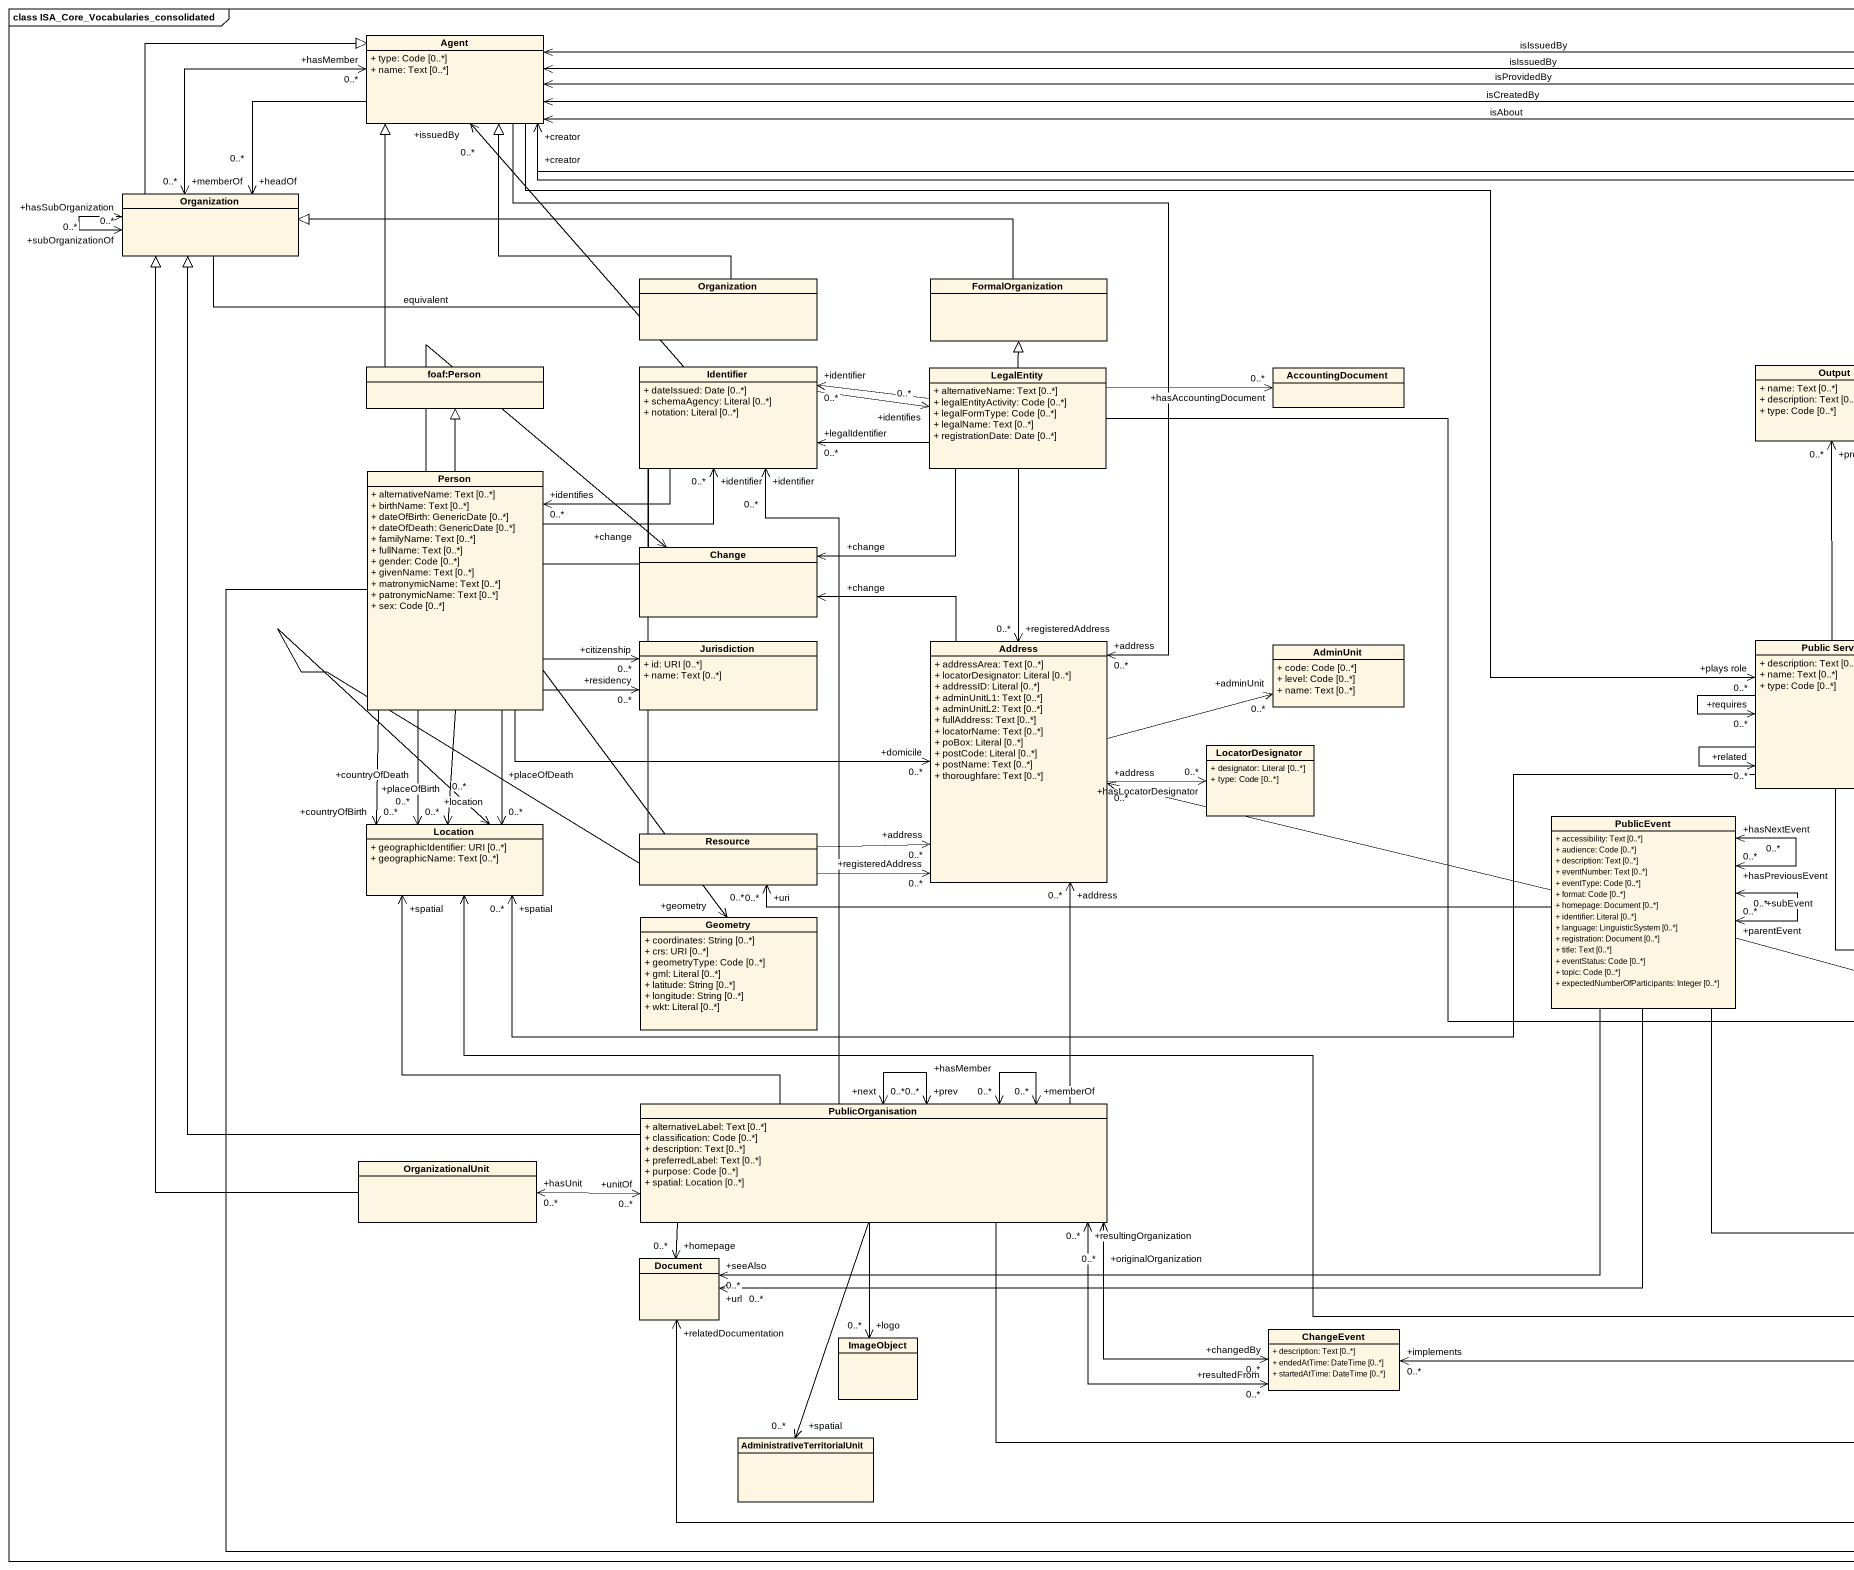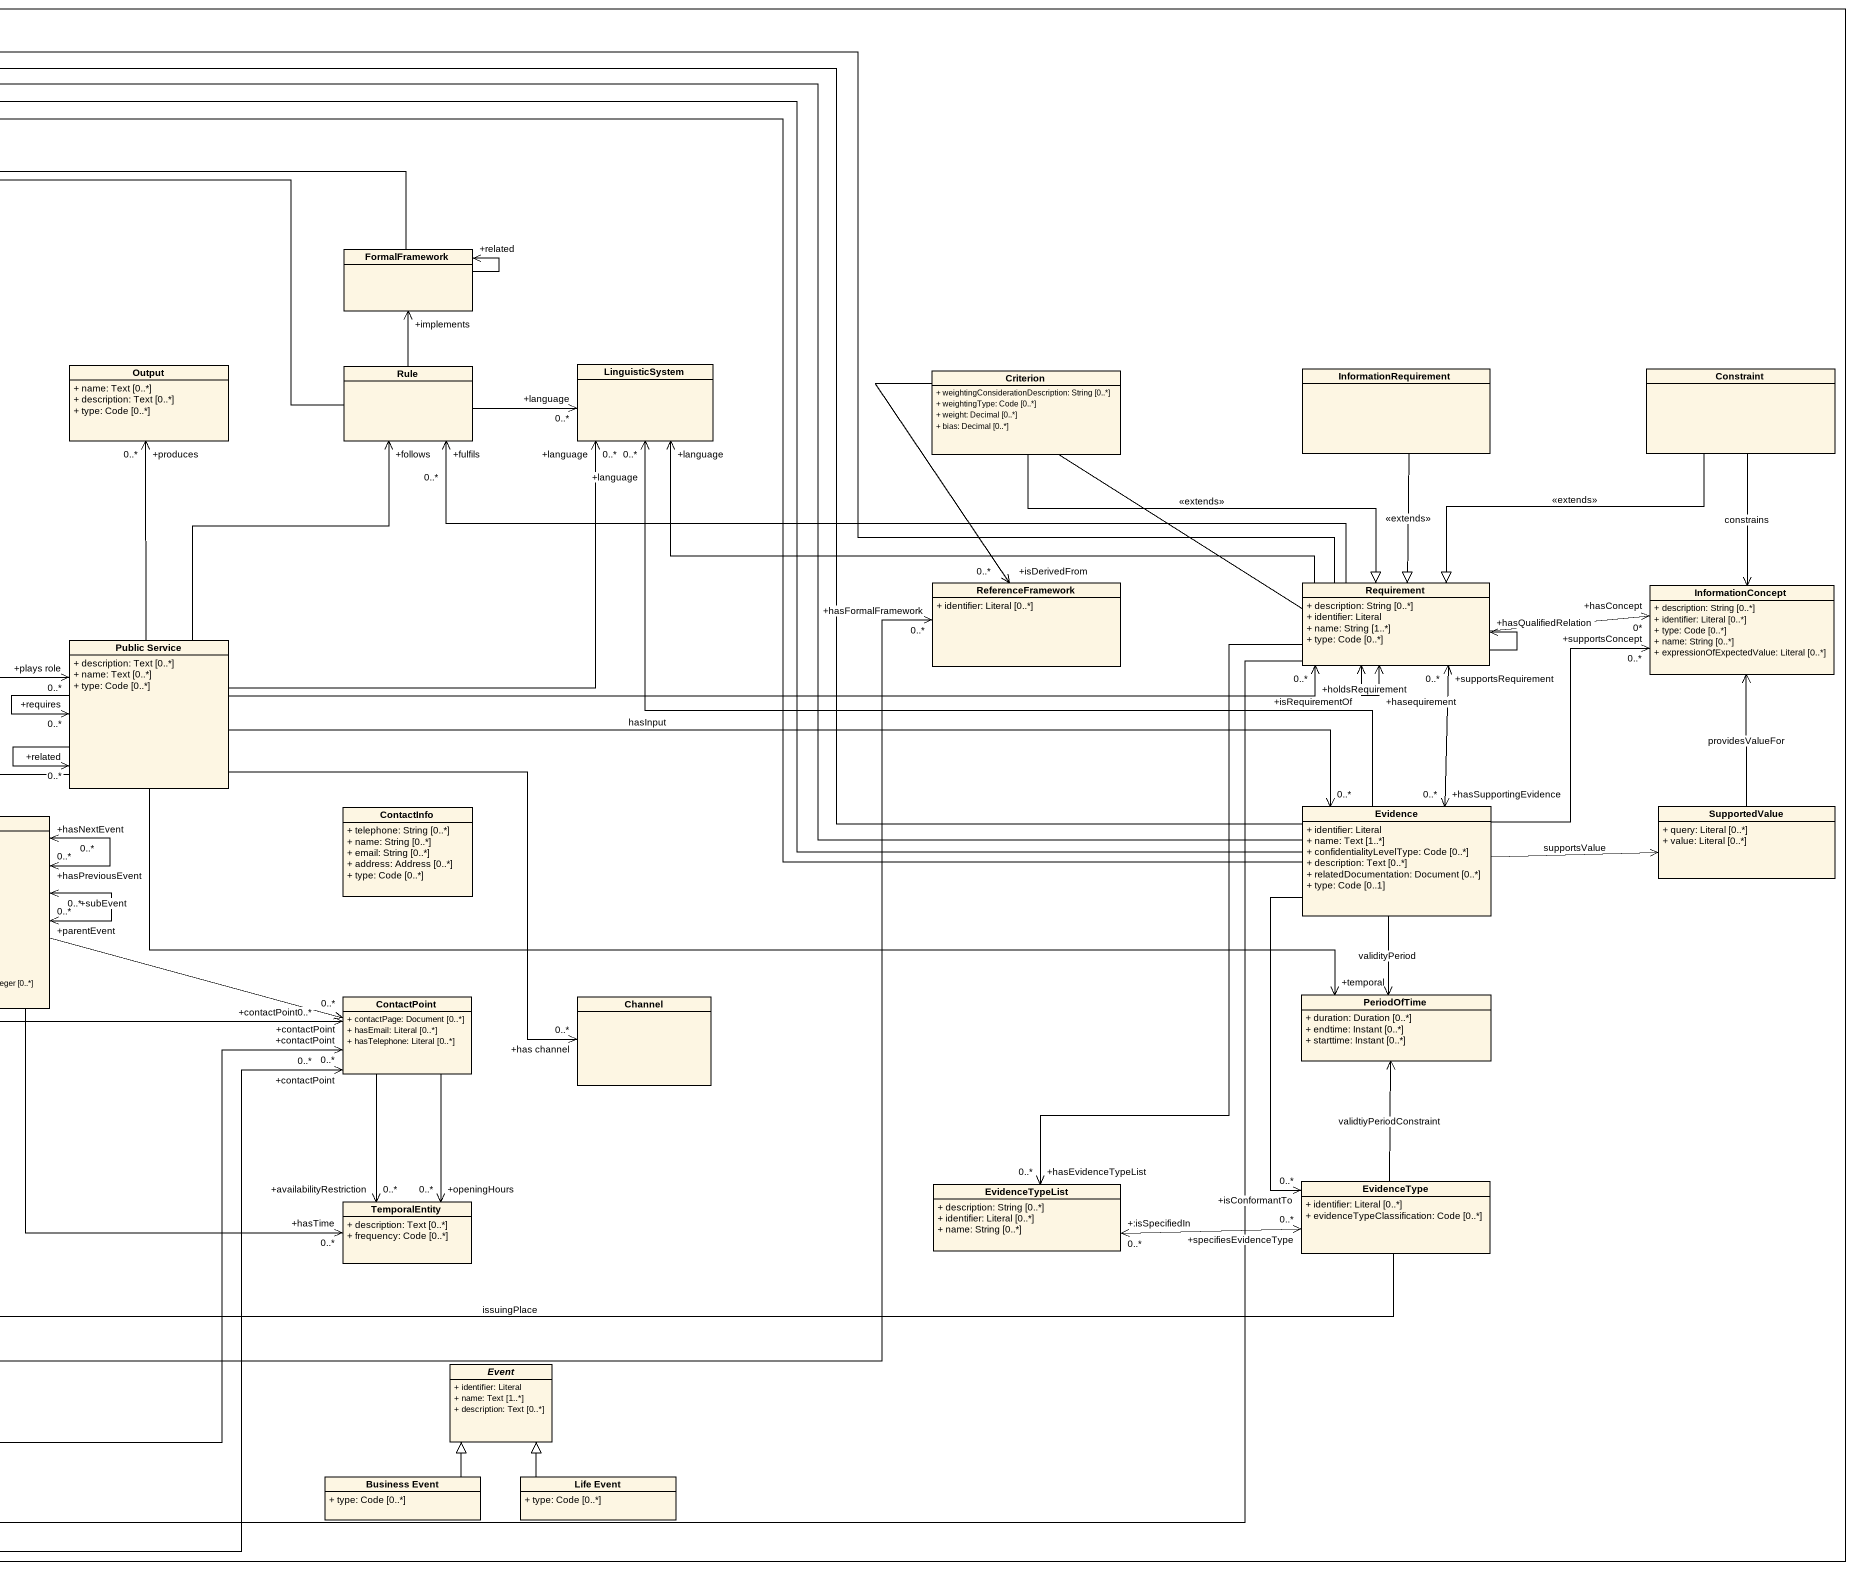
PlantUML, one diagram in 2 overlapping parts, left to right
@startuml
mainframe class ISA_Core_Vocabularies_consolidated
hide circle
hide empty members
skinparam classAttributeIconSize 0
class "Agent" as Agent_ {
  + type: Code [0..*]
  + name: Text [0..*]
}
class Organization
class FormalFramework
class "Organization" as Organization_2
class FormalOrganization
class "foaf:Person" as foaf_Person
class Identifier {
  + dateIssued: Date [0..*]
  + schemaAgency: Literal [0..*]
  + notation: Literal [0..*]
}
class LegalEntity {
  + alternativeName: Text [0..*]
  + legalEntityActivity: Code [0..*]
  + legalFormType: Code [0..*]
  + legalName: Text [0..*]
  + registrationDate: Date [0..*]
}
class AccountingDocument
class Output {
  + name: Text [0..*]
  + description: Text [0..*]
  + type: Code [0..*]
}
class Rule
class LinguisticSystem
class Criterion {
  + weightingConsiderationDescription: String [0..*]
  + weightingType: Code [0..*]
  + weight: Decimal [0..*]
  + bias: Decimal [0..*]
}
class InformationRequirement
class Constraint
class "Person" as Person_ {
  + alternativeName: Text [0..*]
  + birthName: Text [0..*]
  + dateOfBirth: GenericDate [0..*]
  + dateOfDeath: GenericDate [0..*]
  + familyName: Text [0..*]
  + fullName: Text [0..*]
  + gender: Code [0..*]
  + givenName: Text [0..*]
  + matronymicName: Text [0..*]
  + patronymicName: Text [0..*]
  + sex: Code [0..*]
}
class Change
class ReferenceFramework {
  + identifier: Literal [0..*]
}
class Requirement {
  + description: String [0..*]
  + identifier: Literal
  + name: String [1..*]
  + type: Code [0..*]
}
class InformationConcept {
  + description: String [0..*]
  + identifier: Literal [0..*]
  + type: Code [0..*]
  + name: String [0..*]
  + expressionOfExpectedValue: Literal [0..*]
}
class Jurisdiction {
  + id: URI [0..*]
  + name: Text [0..*]
}
class Address {
  + addressArea: Text [0..*]
  + locatorDesignator: Literal [0..*]
  + addressID: Literal [0..*]
  + adminUnitL1: Text [0..*]
  + adminUnitL2: Text [0..*]
  + fullAddress: Text [0..*]
  + locatorName: Text [0..*]
  + poBox: Literal [0..*]
  + postCode: Literal [0..*]
  + postName: Text [0..*]
  + thoroughfare: Text [0..*]
}
class AdminUnit {
  + code: Code [0..*]
  + level: Code [0..*]
  + name: Text [0..*]
}
class "Public Service" as Public_Service {
  + description: Text [0..*]
  + name: Text [0..*]
  + type: Code [0..*]
}
class LocatorDesignator {
  + designator: Literal [0..*]
  + type: Code [0..*]
}
class PublicEvent {
  + accessibility: Text [0..*]
  + audience: Code [0..*]
  + description: Text [0..*]
  + eventNumber: Text [0..*]
  + eventType: Code [0..*]
  + format: Code [0..*]
  + homepage: Document [0..*]
  + identifier: Literal [0..*]
  + language: LinguisticSystem [0..*]
  + registration: Document [0..*]
  + title: Text [0..*]
  + eventStatus: Code [0..*]
  + topic: Code [0..*]
  + expectedNumberOfParticipants: Integer [0..*]
}
class ContactInfo {
  + telephone: String [0..*]
  + name: String [0..*]
  + email: String [0..*]
  + address: Address [0..*]
  + type: Code [0..*]
}
class Evidence {
  + identifier: Literal
  + name: Text [1..*]
  + confidentialityLevelType: Code [0..*]
  + description: Text [0..*]
  + relatedDocumentation: Document [0..*]
  + type: Code [0..1]
}
class SupportedValue {
  + query: Literal [0..*]
  + value: Literal [0..*]
}
class Location {
  + geographicIdentifier: URI [0..*]
  + geographicName: Text [0..*]
}
class Resource
class Geometry {
  + coordinates: String [0..*]
  + crs: URI [0..*]
  + geometryType: Code [0..*]
  + gml: Literal [0..*]
  + latitude: String [0..*]
  + longitude: String [0..*]
  + wkt: Literal [0..*]
}
class ContactPoint {
  + contactPage: Document [0..*]
  + hasEmail: Literal [0..*]
  + hasTelephone: Literal [0..*]
}
class Channel
class PeriodOfTime {
  + duration: Duration [0..*]
  + endtime: Instant [0..*]
  + starttime: Instant [0..*]
}
class PublicOrganisation {
  + alternativeLabel: Text [0..*]
  + classification: Code [0..*]
  + description: Text [0..*]
  + preferredLabel: Text [0..*]
  + purpose: Code [0..*]
  + spatial: Location [0..*]
}
class OrganizationalUnit
class TemporalEntity {
  + description: Text [0..*]
  + frequency: Code [0..*]
}
class EvidenceTypeList {
  + description: String [0..*]
  + identifier: Literal [0..*]
  + name: String [0..*]
}
class EvidenceType {
  + identifier: Literal [0..*]
  + evidenceTypeClassification: Code [0..*]
}
class Document
class ChangeEvent {
  + description: Text [0..*]
  + endedAtTime: DateTime [0..*]
  + startedAtTime: DateTime [0..*]
}
class ImageObject
abstract class Event {
  + identifier: Literal
  + name: Text [1..*]
  + description: Text [0..*]
}
class "AdministrativeTerritorialUnit" as AdministrativeTerritorialUni
class "Business Event" as Business_Event {
  + type: Code [0..*]
}
class "Life Event" as Life_Event {
  + type: Code [0..*]
}
Agent_ -left-> "+headOf\n0..*" Organization
Agent_ --> "+address\n0..*" Address
Agent_ -right-> "+plays role\n0..*" Public_Service
Organization -right-|> Agent_
Organization "+memberOf\n0..*" <-right-> "+hasMember\n0..*" Agent_
Organization "+hasSubOrganization\n0..*" <--> "+subOrganizationOf\n0..*" Organization
Organization -right- Organization_2 : equivalent
FormalFramework -left-> "+creator" Agent_
FormalFramework --> "+related" FormalFramework
Organization_2 -up-|> Agent_
FormalOrganization -left-|> Organization
foaf_Person -up-|> Agent_
Identifier -up-> "+issuedBy\n0..*" Agent_
Identifier -right-> "+identifies\n0..*" LegalEntity
Identifier --> "+identifies\n0..*" Person_
LegalEntity -up-|> FormalOrganization
LegalEntity -left-> "+legalIdentifier\n0..*" Identifier
LegalEntity -left-> "+identifier\n0..*" Identifier
LegalEntity -right-> "+hasAccountingDocument\n0..*" AccountingDocument
LegalEntity -left-> "+change" Change
LegalEntity --> "+registeredAddress\n0..*" Address
LegalEntity -right-> "+contactPoint\n0..*" ContactPoint
Rule -left- "+creator" Agent_
Rule -up-> "+implements" FormalFramework
Rule -right-> "+language\n0..*" LinguisticSystem
Rule "+follows" <-- Public_Service
Criterion -right-|> Requirement : <<extends>>
InformationRequirement --|> Requirement : <<extends>>
Constraint --|> Requirement : <<extends>>
Constraint --> InformationConcept : constrains
Person_ -up-|> foaf_Person
Person_ -up-> "+identifier\n0..*" Identifier
Person_ -right-> "+change" Change
Person_ -right-> "+citizenship\n0..*" Jurisdiction
Person_ -right-> "+residency\n0..*" Jurisdiction
Person_ -right-> "+domicile\n0..*" Address
Person_ --> "+countryOfBirth\n0..*" Location
Person_ --> "+placeOfBirth\n0..*" Location
Person_ --> "+countryOfDeath\n0..*" Location
Person_ --> "+placeOfDeath\n0..*" Location
Person_ -right-> "+contactPoint\n0..*" ContactPoint
Requirement -left-> Agent_ : isIssuedBy
Requirement -left-> "+fulfils\n0..*" Rule
Requirement -left-> "+language" LinguisticSystem
Requirement -left-> "+isDerivedFrom\n0..*" ReferenceFramework
Requirement --> "+hasQualifiedRelation" Requirement
Requirement "+isRequirementOf" <--> "+hasequirement" Requirement
Requirement -right-> "+hasConcept\n0*" InformationConcept
Requirement "+supportsRequirement\n0..*" <--> "+hasSupportingEvidence\n0..*" Evidence
Requirement --> "+hasEvidenceTypeList\n0..*" EvidenceTypeList
Requirement -left-> "+relatedDocumentation" Document
Address -up-> "+change" Change
Address -right-> "+adminUnit\n0..*" AdminUnit
Address -right-> "+hasLocatorDesignator\n0..*" LocatorDesignator
Public_Service -up-> "+produces\n0..*" Output
Public_Service -up-> "+language\n0..*" LinguisticSystem
Public_Service -right-> "+holdsRequirement\n0..*" Requirement
Public_Service --> "+requires\n0..*" Public_Service
Public_Service --> "+related\n0..*" Public_Service
Public_Service -right-> "0..*" Evidence : hasInput
Public_Service -left-> "+spatial\n0..*" Location
Public_Service --> "+has channel\n0..*" Channel
Public_Service -right-> "+temporal" PeriodOfTime
PublicEvent -left-> "+address\n0..*" Address
PublicEvent "+hasPreviousEvent\n0..*" <--> "+hasNextEvent\n0..*" PublicEvent
PublicEvent "+parentEvent\n0..*" <--> "+subEvent\n0..*" PublicEvent
PublicEvent -left-> "+uri\n0..*" Resource
PublicEvent -right-> "+contactPoint\n0..*" ContactPoint
PublicEvent --> "+hasTime\n0..*" TemporalEntity
PublicEvent -left-> "+url\n0..*" Document
PublicEvent -left-> "+seeAlso\n0..*" Document
Evidence -left-> Agent_ : isAbout
Evidence -left-> Agent_ : isProvidedBy
Evidence -left-> Agent_ : isIssuedBy
Evidence -left-> Agent_ : isCreatedBy
Evidence -up-> "+language\n0..*" LinguisticSystem
Evidence -up-> "+supportsConcept\n0..*" InformationConcept
Evidence -right-> SupportedValue : supportsValue
Evidence --> PeriodOfTime : validityPeriod
Evidence --> "+isConformantTo\n0..*" EvidenceType
SupportedValue -up-> InformationConcept : providesValueFor
Resource -right-> "+registeredAddress\n0..*" Address
Resource -right-> "+address\n0..*" Address
Resource -left-> "+location\n0..*" Location
Resource --> "+geometry\n0..*" Geometry
ContactPoint --> "+availabilityRestriction\n0..*" TemporalEntity
ContactPoint --> "+openingHours\n0..*" TemporalEntity
PublicOrganisation -up-|> Organization
PublicOrganisation -up-> "+identifier\n0..*" Identifier
PublicOrganisation -up-> "+address\n0..*" Address
PublicOrganisation -up-> "+spatial" Location
PublicOrganisation -right-> "+contactPoint\n0..*" ContactPoint
PublicOrganisation "+prev\n0..*" <--> "+next\n0..*" PublicOrganisation
PublicOrganisation "+memberOf\n0..*" <--> "+hasMember\n0..*" PublicOrganisation
PublicOrganisation "+unitOf\n0..*" <-left-> "+hasUnit\n0..*" OrganizationalUnit
PublicOrganisation --> "+homepage\n0..*" Document
PublicOrganisation "+resultingOrganization\n0..*" <-right-> "+resultedFrom\n0..*" ChangeEvent
PublicOrganisation --> "+logo\n0..*" ImageObject
PublicOrganisation --> "+spatial\n0..*" AdministrativeTerritorialUni
OrganizationalUnit -up-|> Organization
EvidenceTypeList "+:isSpecifiedIn\n0..*" <-right-> "+specifiesEvidenceType\n0..*" EvidenceType
EvidenceType -left-> Location : issuingPlace
EvidenceType -up-> PeriodOfTime : validtiyPeriodConstraint
ChangeEvent "+implements\n0..*" <-right-> "+hasFormalFramework\n0..*" ReferenceFramework
ChangeEvent "+changedBy\n0..*" <-left-> "+originalOrganization\n0..*" PublicOrganisation
Business_Event -up-|> Event
Life_Event -up-|> Event
@enduml
